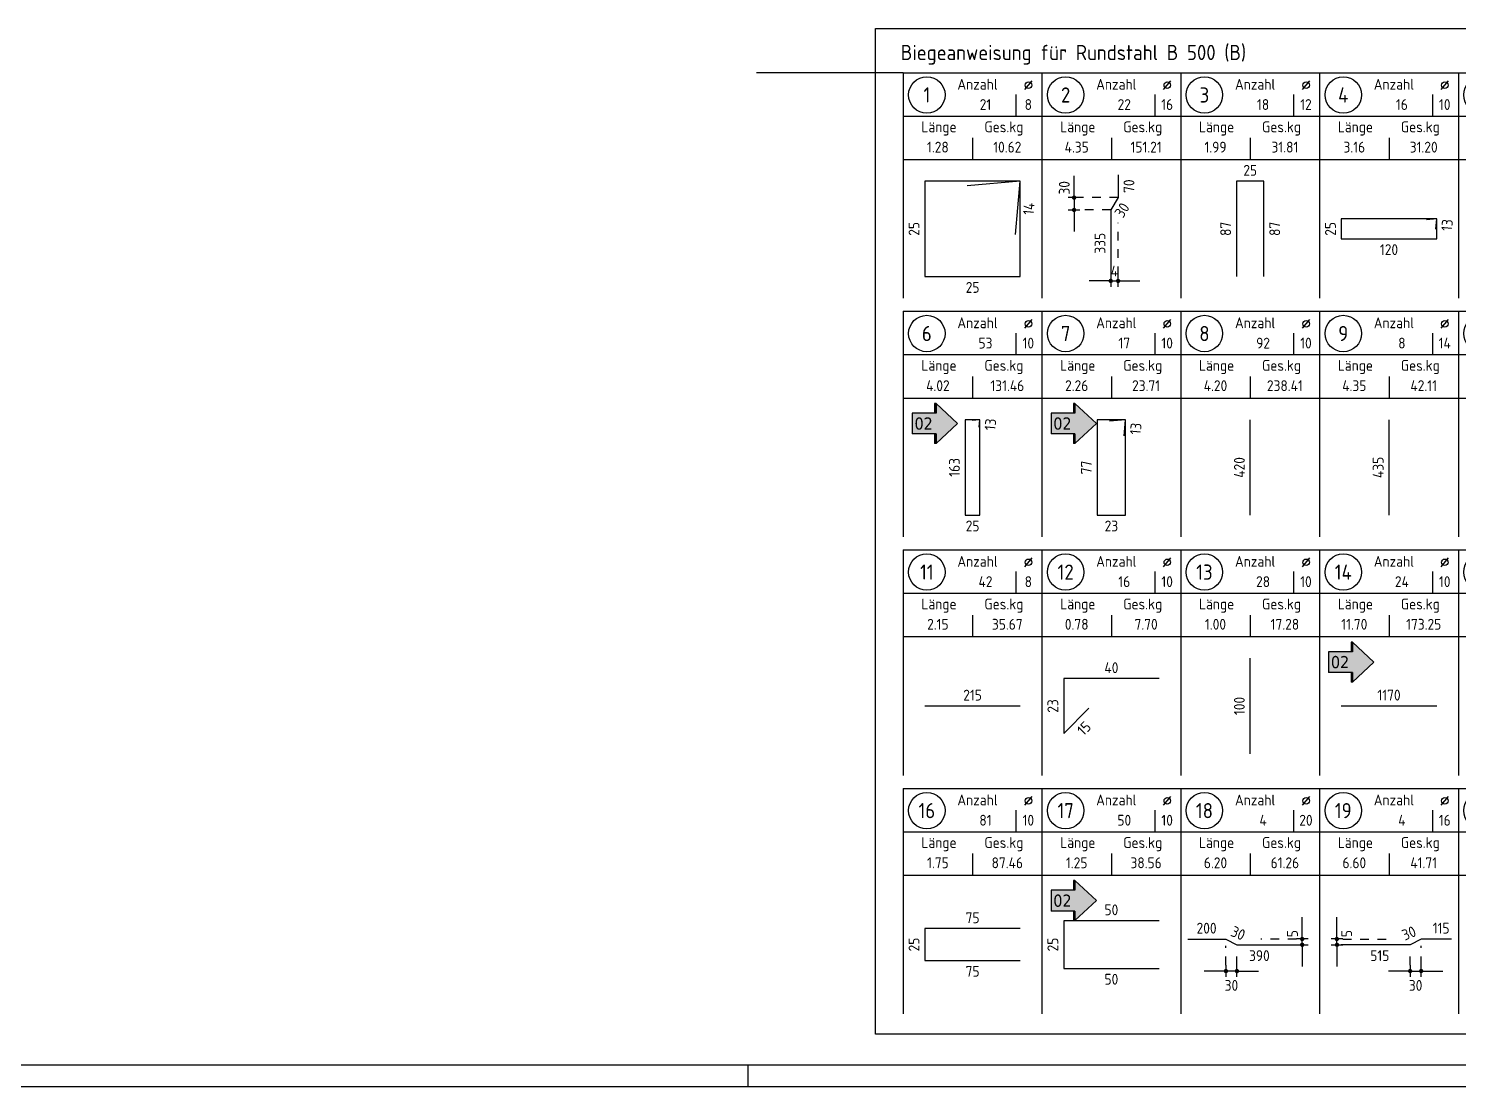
# Model space of a CAD drawing. Extents: x 44 to 147, y 26 to 69.
# Drawn here: x 76.04 to 92.52, y 36.03 to 48.22 of the extents above; entities that cross this region are included whole.
import ezdxf
from ezdxf.enums import TextEntityAlignment as Align

# ---------------------------------------------------------------- set-up
doc = ezdxf.new("R2010")
doc.units = 0
doc.header["$LTSCALE"] = 0.5
doc.linetypes.add('AUSGEZOGEN', pattern=[1000.01, 1000, 0.01])
doc.linetypes.add('HIDDEN4', pattern=[0.12, 0.02, -0.1])
for name, color, linetype in [('grau_hell', 7, 'Continuous'), ('INDEX', 7, 'Continuous'), ('MASSE', 7, 'Continuous'), ('OBJEKT', 7, 'Continuous'), ('RAHMEN', 7, 'Continuous'), ('RND', 7, 'Continuous'), ('RND_BILD', 7, 'Continuous'), ('TEXT', 7, 'Continuous')]:
    doc.layers.add(name, color=color, linetype=linetype)
doc.layers.add('NOPLOT', color=7, linetype='Continuous', plot=False)
doc.styles.add('helv', font='tahoma.ttf')
doc.styles.add('txt', font='isocp.shx')
doc.dimstyles.new('DOT_I', dxfattribs={"dimscale": 0.5, "dimtxt": 0.25, "dimasz": 0.25, "dimexe": 0.1, "dimexo": 0.3, "dimgap": 0.1, "dimtad": 1, "dimdec": 3, "dimzin": 3, "dimtxsty": 'txt', "dimblk": 'DOT', "dimblk1": 'DOT', "dimblk2": 'DOT', "dimsah": 1, "dimcen": 0.1, "dimse1": 1, "dimse2": 1, "dimazin": 0, "dimtfac": 1, "dimtdec": 4, "dimtix": 1, "dimtmove": 2, "dimatfit": 3, "dimfxl": 0, "dimtvp": 1, "dimtolj": 1, "dimtzin": 0, "dimarcsym": 0})

# ---------------------------------------------------------------- blocks, each defined once
blk = doc.blocks.new('A1-57-0')
at = {"layer": 'RAHMEN', "color": 5}
blk.add_line((2, 0.5), (137.4, 0.5), dxfattribs=at)
at = {"layer": 'RAHMEN', "color": 7}
blk.add_line((80.9, 0), (80.9, 0.5), dxfattribs=at)
at = {"layer": 'RAHMEN'}
blk.add_line((0, 0), (137.9, 0), dxfattribs=at)
blk = doc.blocks.new('DOT')
at = {"layer": 'MASSE', "color": 7, "linetype": 'Continuous'}
for p, q in [((0, 0), (-1, 0)), ((0, 0.54), (0, -0.54))]:
    blk.add_line(p, q, dxfattribs=at)
at = {"layer": 'MASSE', "color": 7, "linetype": 'Continuous', "const_width": 0.2}
blk.add_lwpolyline([(-0.1, 0, 1), (0.1, 0, 1)], format="xyb", close=True, dxfattribs=at)
blk = doc.blocks.new('*D50')
at = {"layer": 'DEFPOINTS', "color": 0, "linetype": 'AUSGEZOGEN', "transparency": 16777216}
for p in [(88.516, 45.314), (88.601, 45.314), (88.601, 45.314)]:
    blk.add_point(p, dxfattribs=at)
at = {"layer": 'RND_BILD', "color": 0, "linetype": 'AUSGEZOGEN', "lineweight": -2, "transparency": 16777216}
for p, q in [((88.391, 45.314), (88.266, 45.314)), ((88.516, 45.314), (88.601, 45.314)), ((88.726, 45.314), (88.851, 45.314))]:
    blk.add_line(p, q, dxfattribs=at)
at = {"layer": 'RND_BILD', "color": 0, "linetype": 'AUSGEZOGEN', "lineweight": -2, "transparency": 16777216, "xscale": 0.125, "yscale": 0.125, "zscale": 0.125}
blk.add_blockref('DOT', (88.516, 45.314), dxfattribs=at)
at = {"layer": 'RND_BILD', "color": 0, "linetype": 'AUSGEZOGEN', "lineweight": -2, "transparency": 16777216, "xscale": 0.125, "yscale": 0.125, "zscale": 0.125, "rotation": 180}
blk.add_blockref('DOT', (88.601, 45.314), dxfattribs=at)
at = {"layer": 'RND_BILD', "color": 0, "linetype": 'AUSGEZOGEN', "transparency": 16777216, "insert": (88.558, 45.427), "char_height": 0.125, "attachment_point": 5, "style": 'txt'}
blk.add_mtext('\\A1;4', dxfattribs=at)
blk = doc.blocks.new('*D51')
at = {"layer": 'DEFPOINTS', "color": 0, "linetype": 'AUSGEZOGEN', "transparency": 16777216}
for p in [(88.093, 46.274), (88.093, 46.132), (88.093, 46.132)]:
    blk.add_point(p, dxfattribs=at)
at = {"layer": 'MASSE', "color": 0, "linetype": 'AUSGEZOGEN', "lineweight": -2, "transparency": 16777216}
for p, q in [((88.093, 46.399), (88.093, 46.524)), ((88.093, 46.274), (88.093, 46.132)), ((88.093, 46.007), (88.093, 45.882))]:
    blk.add_line(p, q, dxfattribs=at)
at = {"layer": 'MASSE', "color": 0, "linetype": 'AUSGEZOGEN', "lineweight": -2, "transparency": 16777216, "xscale": 0.125, "yscale": 0.125, "zscale": 0.125}
for p, rotation in [((88.093, 46.274), 270), ((88.093, 46.132), 90)]:
    blk.add_blockref('DOT', p, dxfattribs=dict(at, rotation=rotation))
at = {"layer": 'MASSE', "color": 0, "linetype": 'AUSGEZOGEN', "transparency": 16777216, "insert": (87.98, 46.387), "char_height": 0.125, "attachment_point": 5, "rotation": 90, "style": 'txt'}
blk.add_mtext('\\A1;30', dxfattribs=at)
blk = doc.blocks.new('*D52')
at = {"layer": 'DEFPOINTS', "color": 0, "linetype": 'AUSGEZOGEN', "transparency": 16777216}
for p in [(91.123, 37.728), (91.123, 37.728), (91.123, 37.661)]:
    blk.add_point(p, dxfattribs=at)
at = {"layer": 'RND_BILD', "color": 0, "linetype": 'AUSGEZOGEN', "lineweight": -2, "transparency": 16777216}
for p, q in [((91.123, 37.853), (91.123, 37.978)), ((91.123, 37.661), (91.123, 37.728)), ((91.123, 37.536), (91.123, 37.411))]:
    blk.add_line(p, q, dxfattribs=at)
at = {"layer": 'RND_BILD', "color": 0, "linetype": 'AUSGEZOGEN', "lineweight": -2, "transparency": 16777216, "xscale": 0.125, "yscale": 0.125, "zscale": 0.125}
for p, rotation in [((91.123, 37.728), 270), ((91.123, 37.661), 90)]:
    blk.add_blockref('DOT', p, dxfattribs=dict(at, rotation=rotation))
at = {"layer": 'RND_BILD', "color": 0, "linetype": 'AUSGEZOGEN', "transparency": 16777216, "insert": (91.236, 37.79), "char_height": 0.125, "attachment_point": 5, "rotation": 90, "style": 'txt'}
blk.add_mtext('\\A1;5', dxfattribs=at)
blk = doc.blocks.new('*D53')
at = {"layer": 'DEFPOINTS', "color": 0, "linetype": 'AUSGEZOGEN', "transparency": 16777216}
for p in [(91.967, 37.358), (92.094, 37.358), (92.094, 37.358)]:
    blk.add_point(p, dxfattribs=at)
at = {"layer": 'MASSE', "color": 0, "linetype": 'AUSGEZOGEN', "lineweight": -2, "transparency": 16777216}
for p, q in [((91.842, 37.358), (91.717, 37.358)), ((91.967, 37.358), (92.094, 37.358)), ((92.219, 37.358), (92.344, 37.358))]:
    blk.add_line(p, q, dxfattribs=at)
at = {"layer": 'MASSE', "color": 0, "linetype": 'AUSGEZOGEN', "lineweight": -2, "transparency": 16777216, "xscale": 0.125, "yscale": 0.125, "zscale": 0.125}
blk.add_blockref('DOT', (91.967, 37.358), dxfattribs=at)
at = {"layer": 'MASSE', "color": 0, "linetype": 'AUSGEZOGEN', "lineweight": -2, "transparency": 16777216, "xscale": 0.125, "yscale": 0.125, "zscale": 0.125, "rotation": 180}
blk.add_blockref('DOT', (92.094, 37.358), dxfattribs=at)
at = {"layer": 'MASSE', "color": 0, "linetype": 'AUSGEZOGEN', "transparency": 16777216, "insert": (92.03, 37.193), "char_height": 0.125, "attachment_point": 5, "style": 'txt'}
blk.add_mtext('\\A1;30', dxfattribs=at)
blk = doc.blocks.new('*D64')
at = {"layer": 'DEFPOINTS', "color": 0, "linetype": 'AUSGEZOGEN', "transparency": 16777216}
for p in [(90.723, 37.728), (90.723, 37.728), (90.723, 37.661)]:
    blk.add_point(p, dxfattribs=at)
at = {"layer": 'RND_BILD', "color": 0, "linetype": 'AUSGEZOGEN', "lineweight": -2, "transparency": 16777216}
for p, q in [((90.723, 37.853), (90.723, 37.978)), ((90.723, 37.661), (90.723, 37.728)), ((90.723, 37.536), (90.723, 37.411))]:
    blk.add_line(p, q, dxfattribs=at)
at = {"layer": 'RND_BILD', "color": 0, "linetype": 'AUSGEZOGEN', "lineweight": -2, "transparency": 16777216, "xscale": 0.125, "yscale": 0.125, "zscale": 0.125}
for p, rotation in [((90.723, 37.728), 270), ((90.723, 37.661), 90)]:
    blk.add_blockref('DOT', p, dxfattribs=dict(at, rotation=rotation))
at = {"layer": 'RND_BILD', "color": 0, "linetype": 'AUSGEZOGEN', "transparency": 16777216, "insert": (90.611, 37.79), "char_height": 0.125, "attachment_point": 5, "rotation": 90, "style": 'txt'}
blk.add_mtext('\\A1;5', dxfattribs=at)
blk = doc.blocks.new('*D65')
at = {"layer": 'DEFPOINTS', "color": 0, "linetype": 'AUSGEZOGEN', "transparency": 16777216}
for p in [(89.843, 37.358), (89.843, 37.358), (89.97, 37.358)]:
    blk.add_point(p, dxfattribs=at)
at = {"layer": 'MASSE', "color": 0, "linetype": 'AUSGEZOGEN', "lineweight": -2, "transparency": 16777216}
for p, q in [((89.718, 37.358), (89.593, 37.358)), ((89.97, 37.358), (89.843, 37.358)), ((90.095, 37.358), (90.22, 37.358))]:
    blk.add_line(p, q, dxfattribs=at)
at = {"layer": 'MASSE', "color": 0, "linetype": 'AUSGEZOGEN', "lineweight": -2, "transparency": 16777216, "xscale": 0.125, "yscale": 0.125, "zscale": 0.125}
blk.add_blockref('DOT', (89.843, 37.358), dxfattribs=at)
at = {"layer": 'MASSE', "color": 0, "linetype": 'AUSGEZOGEN', "lineweight": -2, "transparency": 16777216, "xscale": 0.125, "yscale": 0.125, "zscale": 0.125, "rotation": 180}
blk.add_blockref('DOT', (89.97, 37.358), dxfattribs=at)
at = {"layer": 'MASSE', "color": 0, "linetype": 'AUSGEZOGEN', "transparency": 16777216, "insert": (89.907, 37.193), "char_height": 0.125, "attachment_point": 5, "style": 'txt'}
blk.add_mtext('\\A1;30', dxfattribs=at)
blk = doc.blocks.new('hin_ind5')
at = {"layer": 'grau_hell', "linetype": 'AUSGEZOGEN'}
h = blk.add_hatch(color=9, dxfattribs=at)
h.dxf.hatch_style = 2
h.paths.add_polyline_path([(0, 0), (0.619, -0.577), (0.619, -0.3), (1.306, -0.3), (1.306, 0.3), (0.619, 0.3), (0.619, 0.577)])
h.paths.add_polyline_path([(0.34, -0.274), (1.311, -0.274), (1.311, 0.274), (0.34, 0.274)], flags=9)
at = {"layer": 'OBJEKT', "linetype": 'AUSGEZOGEN'}
for points in [[(0.619, 0.3), (0.66, 0.3), (0.66, 0.577), (0.619, 0.577)], [(0.619, -0.577), (0.66, -0.577), (0.66, -0.3), (0.619, -0.3)]]:
    blk.add_hatch(color=1, dxfattribs=at).paths.add_polyline_path(points)
at = {"layer": 'OBJEKT', "color": 1, "linetype": 'AUSGEZOGEN'}
for p, q in [((0, 0), (0.619, 0.577)), ((0.619, 0.577), (0.619, 0.3)), ((0.619, 0.577), (0.66, 0.577)), ((0.66, 0.577), (0.66, 0.3)), ((0, 0), (0.619, -0.577)), ((0.619, 0.3), (1.306, 0.3)), ((1.306, 0.3), (1.306, -0.3)), ((0.619, -0.3), (0.619, -0.577)), ((0.619, -0.3), (1.306, -0.3)), ((0.66, -0.3), (0.66, -0.577))]:
    blk.add_line(p, q, dxfattribs=at)
at = {"layer": 'OBJEKT', "color": 7, "linetype": 'AUSGEZOGEN'}
blk.add_line((0.619, -0.577), (0.66, -0.577), dxfattribs=at)
at = {"layer": 'INDEX', "color": 1, "linetype": 'Continuous', "style": 'helv'}
blk.add_attdef('INDEX', text='', height=0.35, rotation=360, dxfattribs=at).set_placement((1.259, 0), align=Align.MIDDLE_RIGHT)
blk = doc.blocks.new('RND_LIS2')
at = {"layer": 'RND', "color": 3, "linetype": 'Continuous'}
for p, q in [((0, 0), (0, -5.2)), ((0, 0), (3.2, 0)), ((3.2, 0), (3.2, -2)), ((2.6, -0.503), (2.6, -1)), ((0, -1), (3.2, -1)), ((1.6, -1.503), (1.6, -2)), ((0, -2), (3.2, -2))]:
    blk.add_line(p, q, dxfattribs=at)
at = {"layer": 'RND', "color": 7, "linetype": 'Continuous'}
blk.add_line((2.805, -0.39), (2.973, -0.186), dxfattribs=at)
at = {"layer": 'RND', "color": 1, "linetype": 'Continuous'}
blk.add_circle((0.545, -0.513), 0.42, dxfattribs=at)
at = {"layer": 'RND', "color": 7, "linetype": 'Continuous'}
blk.add_circle((2.889, -0.288), 0.075, dxfattribs=at)
at = {"layer": 'RND', "color": 7, "linetype": 'Continuous', "style": 'txt'}
for s, p in [('Anzahl', (1.249, -0.391)), ('Länge', (0.42, -1.373)), ('Ges.kg', (1.872, -1.373))]:
    blk.add_text(s, height=0.25, dxfattribs=at).set_placement(p)
at = {"layer": 'RND', "color": 1, "linetype": 'Continuous', "style": 'txt'}
blk.add_attdef('POS1', text='', height=0.35, dxfattribs=at).set_placement((0.545, -0.513), align=Align.MIDDLE)
at = {"layer": 'RND', "color": 7, "linetype": 'Continuous', "style": 'txt'}
for tag, p in [('STK1', (1.897, -0.859)), ('DS1', (2.885, -0.859)), ('LANG1', (0.8, -1.841)), ('GEW', (2.4, -1.841))]:
    blk.add_attdef(tag, text='', height=0.25, dxfattribs=at).set_placement(p, align=Align.CENTER)

msp = doc.modelspace()

# ---------------------------------------------------------------- linework, layer by layer
at = {"layer": 'NOPLOT', "color": 191, "linetype": 'AUSGEZOGEN'}
msp.add_line((86.1233, 47.7141), (84.4322, 47.7141), dxfattribs=at)
at = {"layer": 'RND_BILD', "color": 7, "linetype": 'HIDDEN4'}
for p, q in [((88.6006, 46.2745), (88.1602, 46.2745)), ((88.5164, 46.1318), (88.1602, 46.1318)), ((88.6006, 45.3816), (88.6006, 45.9851)), ((89.8433, 37.4255), (89.8433, 37.651)), ((89.9704, 37.4255), (89.9704, 37.6002)), ((90.6558, 37.7278), (90.2476, 37.7278)), ((91.1908, 37.7278), (91.784, 37.7278)), ((91.9668, 37.4255), (91.9668, 37.6002)), ((92.094, 37.4255), (92.094, 37.651))]:
    msp.add_line(p, q, dxfattribs=at)
at = {"layer": 'RND_BILD', "color": 1, "linetype": 'AUSGEZOGEN'}
for points in [[(88.6006, 46.538), (88.6006, 46.2745), (88.5164, 46.1318), (88.5164, 45.3641)], [(87.4196, 45.8505), (87.4733, 46.4641), (86.3733, 46.4641), (86.3733, 45.3641), (87.4733, 45.3641), (87.4733, 46.4641), (86.8596, 46.4104)], [(90.2813, 45.3641), (90.2813, 46.4641), (89.9652, 46.4641), (89.9652, 45.3641)], [(92.2629, 45.91), (92.2733, 46.0287), (91.1733, 46.0287), (91.1733, 45.7995), (92.2733, 45.7995), (92.2733, 46.0287), (92.1546, 46.0183)], [(87, 43.6267), (87.0076, 43.7141), (86.8389, 43.7141), (86.8389, 42.6141), (87.0076, 42.6141), (87.0076, 43.7141), (86.9202, 43.7065)], [(88.6714, 43.5291), (88.6876, 43.7141), (88.359, 43.7141), (88.359, 42.6141), (88.6876, 42.6141), (88.6876, 43.7141), (88.5025, 43.6979)], [(90.1233, 42.6141), (90.1233, 43.7141)], [(91.7233, 42.6141), (91.7233, 43.7141)], [(90.1233, 39.8641), (90.1233, 40.9641)], [(89.0733, 40.7304), (87.9733, 40.7304), (87.9733, 40.0979), (88.2649, 40.3895)], [(86.3733, 40.4141), (87.4733, 40.4141)], [(91.1733, 40.4141), (92.2733, 40.4141)], [(89.0733, 37.9391), (87.9733, 37.9391), (87.9733, 37.3891), (89.0733, 37.3891)], [(87.4733, 37.8474), (86.3733, 37.8474), (86.3733, 37.4808), (87.4733, 37.4808)], [(89.4036, 37.7278), (89.8433, 37.7278), (89.9704, 37.661), (90.6733, 37.661)], [(92.4429, 37.7278), (92.094, 37.7278), (91.9668, 37.661), (91.1733, 37.661)]]:
    msp.add_lwpolyline(points, dxfattribs=at)
at = {"layer": 'TEXT', "color": 1, "linetype": 'AUSGEZOGEN'}
msp.add_lwpolyline([(85.8031, 48.2227), (102.9433, 48.2227), (102.9433, 36.6302), (85.8031, 36.6302)], close=True, dxfattribs=at)

# ---------------------------------------------------------------- block references
at = {"layer": 'INDEX', "color": 7, "linetype": 'AUSGEZOGEN'}
ref = msp.add_blockref('hin_ind5', (86.7499, 43.6701), dxfattribs=dict(at, xscale=-0.4, yscale=0.4, zscale=0.4))
ref.add_attrib('INDEX', '02', dxfattribs={"color": 1, "linetype": 'Continuous', "height": 0.14, "rotation": 360, "style": 'helv'}).set_placement((86.4642, 43.6701), align=Align.MIDDLE_RIGHT)
ref = msp.add_blockref('hin_ind5', (88.3499, 43.6701), dxfattribs=dict(at, xscale=-0.4, yscale=0.4, zscale=0.4))
ref.add_attrib('INDEX', '02', dxfattribs={"color": 1, "linetype": 'Continuous', "height": 0.14, "rotation": 360, "style": 'helv'}).set_placement((88.0642, 43.6701), align=Align.MIDDLE_RIGHT)
ref = msp.add_blockref('hin_ind5', (91.5499, 40.9201), dxfattribs=dict(at, xscale=-0.4, yscale=0.4, zscale=0.4))
ref.add_attrib('INDEX', '02', dxfattribs={"color": 1, "linetype": 'Continuous', "height": 0.14, "rotation": 360, "style": 'helv'}).set_placement((91.2642, 40.9201), align=Align.MIDDLE_RIGHT)
ref = msp.add_blockref('hin_ind5', (88.3499, 38.1701), dxfattribs=dict(at, xscale=-0.4, yscale=0.4, zscale=0.4))
ref.add_attrib('INDEX', '02', dxfattribs={"color": 1, "linetype": 'Continuous', "height": 0.14, "rotation": 360, "style": 'helv'}).set_placement((88.0642, 38.1701), align=Align.MIDDLE_RIGHT)
at = {"layer": 'RAHMEN', "color": 7, "linetype": 'AUSGEZOGEN', "xscale": 0.5, "yscale": 0.5, "zscale": 0.5}
msp.add_blockref('A1-57-0', (43.8878, 36.0287), dxfattribs=at)
at = {"layer": 'RND_BILD', "color": 6, "linetype": 'AUSGEZOGEN', "xscale": 0.5, "yscale": 0.5, "zscale": 0.5}
msp.add_blockref('RND_LIS2', (86.1233, 47.7141), dxfattribs=at).add_auto_attribs({'POS1': '1', 'STK1': '21', 'DS1': '8', 'LANG1': '1.28', 'GEW': '10.62'})
at = {"layer": 'RND_BILD', "color": 7, "linetype": 'AUSGEZOGEN', "xscale": 0.5, "yscale": 0.5, "zscale": 0.5}
for p, values in [((87.7233, 47.7141), {'POS1': '2', 'STK1': '22', 'DS1': '16', 'LANG1': '4.35', 'GEW': '151.21'}), ((89.3233, 47.7141), {'POS1': '3', 'STK1': '18', 'DS1': '12', 'LANG1': '1.99', 'GEW': '31.81'}), ((90.9233, 47.7141), {'POS1': '4', 'STK1': '16', 'DS1': '10', 'LANG1': '3.16', 'GEW': '31.20'}), ((92.5233, 47.7141), {'POS1': '5', 'STK1': '18', 'DS1': '12', 'LANG1': '2.85', 'GEW': '45.55'}), ((86.1233, 44.9641), {'POS1': '6', 'STK1': '53', 'DS1': '10', 'LANG1': '4.02', 'GEW': '131.46'}), ((87.7233, 44.9641), {'POS1': '7', 'STK1': '17', 'DS1': '10', 'LANG1': '2.26', 'GEW': '23.71'}), ((89.3233, 44.9641), {'POS1': '8', 'STK1': '92', 'DS1': '10', 'LANG1': '4.20', 'GEW': '238.41'}), ((90.9233, 44.9641), {'POS1': '9', 'STK1': '8', 'DS1': '14', 'LANG1': '4.35', 'GEW': '42.11'}), ((92.5233, 44.9641), {'POS1': '10', 'STK1': '74', 'DS1': '10', 'LANG1': '4.65', 'GEW': '212.31'}), ((86.1233, 42.2141), {'POS1': '11', 'STK1': '42', 'DS1': '8', 'LANG1': '2.15', 'GEW': '35.67'}), ((87.7233, 42.2141), {'POS1': '12', 'STK1': '16', 'DS1': '10', 'LANG1': '0.78', 'GEW': '7.70'}), ((89.3233, 42.2141), {'POS1': '13', 'STK1': '28', 'DS1': '10', 'LANG1': '1.00', 'GEW': '17.28'}), ((90.9233, 42.2141), {'POS1': '14', 'STK1': '24', 'DS1': '10', 'LANG1': '11.70', 'GEW': '173.25'}), ((92.5233, 42.2141), {'POS1': '15', 'STK1': '24', 'DS1': '10', 'LANG1': '2.15', 'GEW': '31.84'}), ((86.1233, 39.4641), {'POS1': '16', 'STK1': '81', 'DS1': '10', 'LANG1': '1.75', 'GEW': '87.46'}), ((87.7233, 39.4641), {'POS1': '17', 'STK1': '50', 'DS1': '10', 'LANG1': '1.25', 'GEW': '38.56'}), ((89.3233, 39.4641), {'POS1': '18', 'STK1': '4', 'DS1': '20', 'LANG1': '6.20', 'GEW': '61.26'}), ((90.9233, 39.4641), {'POS1': '19', 'STK1': '4', 'DS1': '16', 'LANG1': '6.60', 'GEW': '41.71'}), ((92.5233, 39.4641), {'POS1': '20', 'STK1': '4', 'DS1': '16', 'LANG1': '2.00', 'GEW': '12.64'})]:
    msp.add_blockref('RND_LIS2', p, dxfattribs=at).add_auto_attribs(values)

# ---------------------------------------------------------------- texts
at = {"layer": 'RND_BILD', "color": 7, "linetype": 'AUSGEZOGEN', "style": 'txt'}
for s, p in [('25', (90.1233, 46.5891)), ('120', (91.7233, 45.6745)), ('25', (86.9233, 45.2391)), ('25', (86.9233, 42.4891)), ('23', (88.5233, 42.4891)), ('40', (88.5233, 40.8554)), ('215', (86.9233, 40.5391)), ('1170', (91.7233, 40.5391)), ('50', (88.5233, 38.0641)), ('75', (86.9233, 37.9724)), ('200', (89.6204, 37.8528)), ('115', (92.3241, 37.8528)), ('390', (90.2293, 37.536)), ('515', (91.6172, 37.536)), ('75', (86.9233, 37.3558)), ('50', (88.5233, 37.2641))]:
    msp.add_text(s, height=0.125, dxfattribs=at).set_placement(p, align=Align.MIDDLE)
for s, rotation, p in [('70', 90, (88.7256, 46.4063)), ('14', 84.99986, (87.5709, 46.1464)), ('30', 57.38607, (88.6456, 46.1303)), ('87', 90, (89.8402, 45.9141)), ('87', 90, (90.4063, 45.9141)), ('13', 84.99986, (92.3926, 45.9584)), ('25', 90, (86.2483, 45.9141)), ('335', 90, (88.3914, 45.748)), ('25', 90, (91.0483, 45.9141)), ('13', 84.99986, (87.1283, 43.6595)), ('13', 84.99986, (88.804, 43.6107)), ('163', 90, (86.7139, 43.1641)), ('77', 90, (88.234, 43.1641)), ('420', 90, (89.9983, 43.1641)), ('435', 90, (91.5983, 43.1641)), ('23', 90, (87.8483, 40.4141)), ('100', 90, (89.9983, 40.4141)), ('15', 45, (88.2075, 40.1553)), ('30', 337.16062, (89.9844, 37.7951)), ('30', 22.83938, (91.9529, 37.7951)), ('25', 90, (86.2483, 37.6641)), ('25', 90, (87.8483, 37.6641))]:
    msp.add_text(s, height=0.125, rotation=rotation, dxfattribs=at).set_placement(p, align=Align.MIDDLE)
at = {"layer": 'TEXT', "color": 1, "linetype": 'AUSGEZOGEN', "style": 'txt'}
msp.add_text('Biegeanweisung für Rundstahl B 500 (B)', height=0.175, dxfattribs=at).set_placement((86.0953, 47.86))

# ---------------------------------------------------------------- dimensions: what is measured, and where the dimension line sits
at = {"layer": 'MASSE', "color": 7, "linetype": 'AUSGEZOGEN'}
for base, p1, p2, angle, picture, middle in [((88.0927, 46.1318), (88.0927, 46.2745), (88.0927, 46.1318), 90, '*D51', (87.9802, 46.3873)), ((92.094, 37.358), (91.9668, 37.358), (92.094, 37.358), 180, '*D53', (92.0304, 37.1932))]:
    dim = msp.add_linear_dim(base=base, p1=p1, p2=p2, angle=angle, text='30', dimstyle='DOT_I', override={"dimdec": 1, "dimlfac": 100}, dxfattribs=at)
    dim.commit()
    dim.dimension.update_dxf_attribs({"geometry": picture, "text_midpoint": middle, "dimtype": 160})
dim = msp.add_linear_dim(base=(89.8433, 37.358), p1=(89.9704, 37.358), p2=(89.8433, 37.358), text='30', dimstyle='DOT_I', override={"dimdec": 1, "dimlfac": 100}, dxfattribs=at)
dim.commit()
dim.dimension.update_dxf_attribs({"geometry": '*D65', "text_midpoint": (89.9069, 37.1932), "dimtype": 160})
at = {"layer": 'RND_BILD', "color": 7, "linetype": 'AUSGEZOGEN'}
dim = msp.add_linear_dim(base=(88.6006, 45.3141), p1=(88.5164, 45.3141), p2=(88.6006, 45.3141), text='4', dimstyle='DOT_I', override={"dimdec": 0, "dimlfac": 100}, dxfattribs=at)
dim.commit()
dim.dimension.update_dxf_attribs({"geometry": '*D50', "text_midpoint": (88.5585, 45.4266)})
for base, p1, p2, picture, middle in [((90.7233, 37.7278), (90.7233, 37.661), (90.7233, 37.7278), '*D64', (90.6108, 37.7898)), ((91.1233, 37.7278), (91.1233, 37.661), (91.1233, 37.7278), '*D52', (91.2358, 37.7898))]:
    dim = msp.add_linear_dim(base=base, p1=p1, p2=p2, angle=90, text='5', dimstyle='DOT_I', override={"dimdec": 0, "dimlfac": 100}, dxfattribs=at)
    dim.commit()
    dim.dimension.update_dxf_attribs({"geometry": picture, "text_midpoint": middle, "dimtype": 160})

doc.saveas('drawing.dxf')
